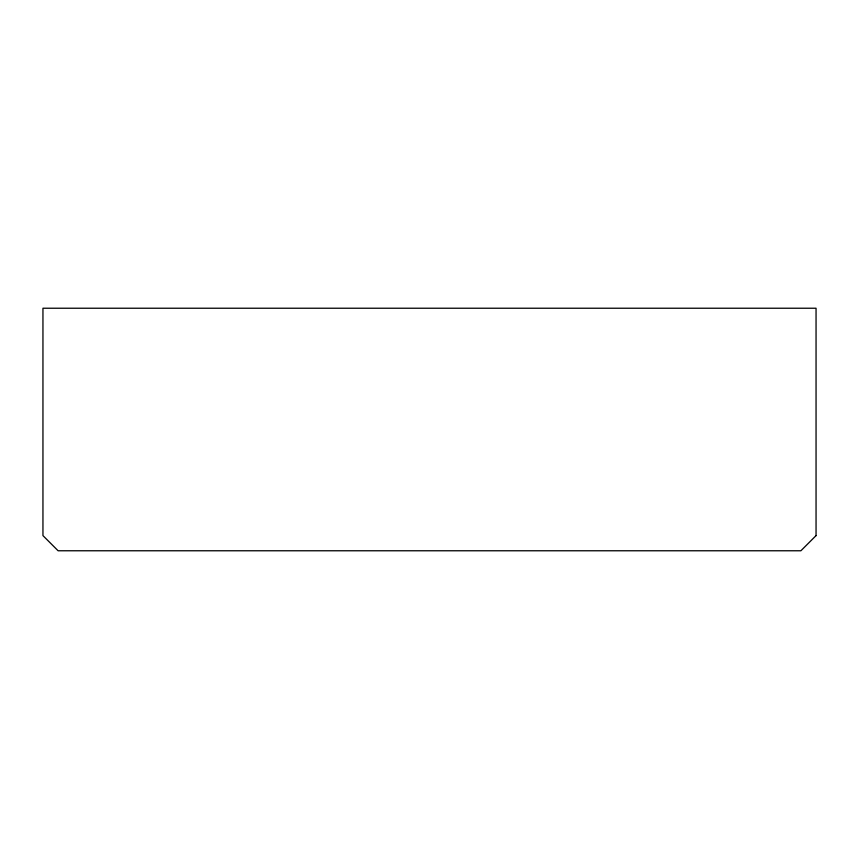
<?xml version="1.0" encoding="UTF-8"?>
<svg xmlns="http://www.w3.org/2000/svg" width="859" height="859" viewBox="0 0 859 859"><rect width="100%" height="100%" fill="white"/><g stroke="black" fill="none" stroke-linecap="round" stroke-linejoin="round"><path stroke-width="1.29" d="M816.05 535.608L800.889 550.769L58.111 550.769L42.95 535.608L42.95 308.231L816.05 308.231L816.05 535.608"/></g></svg>
